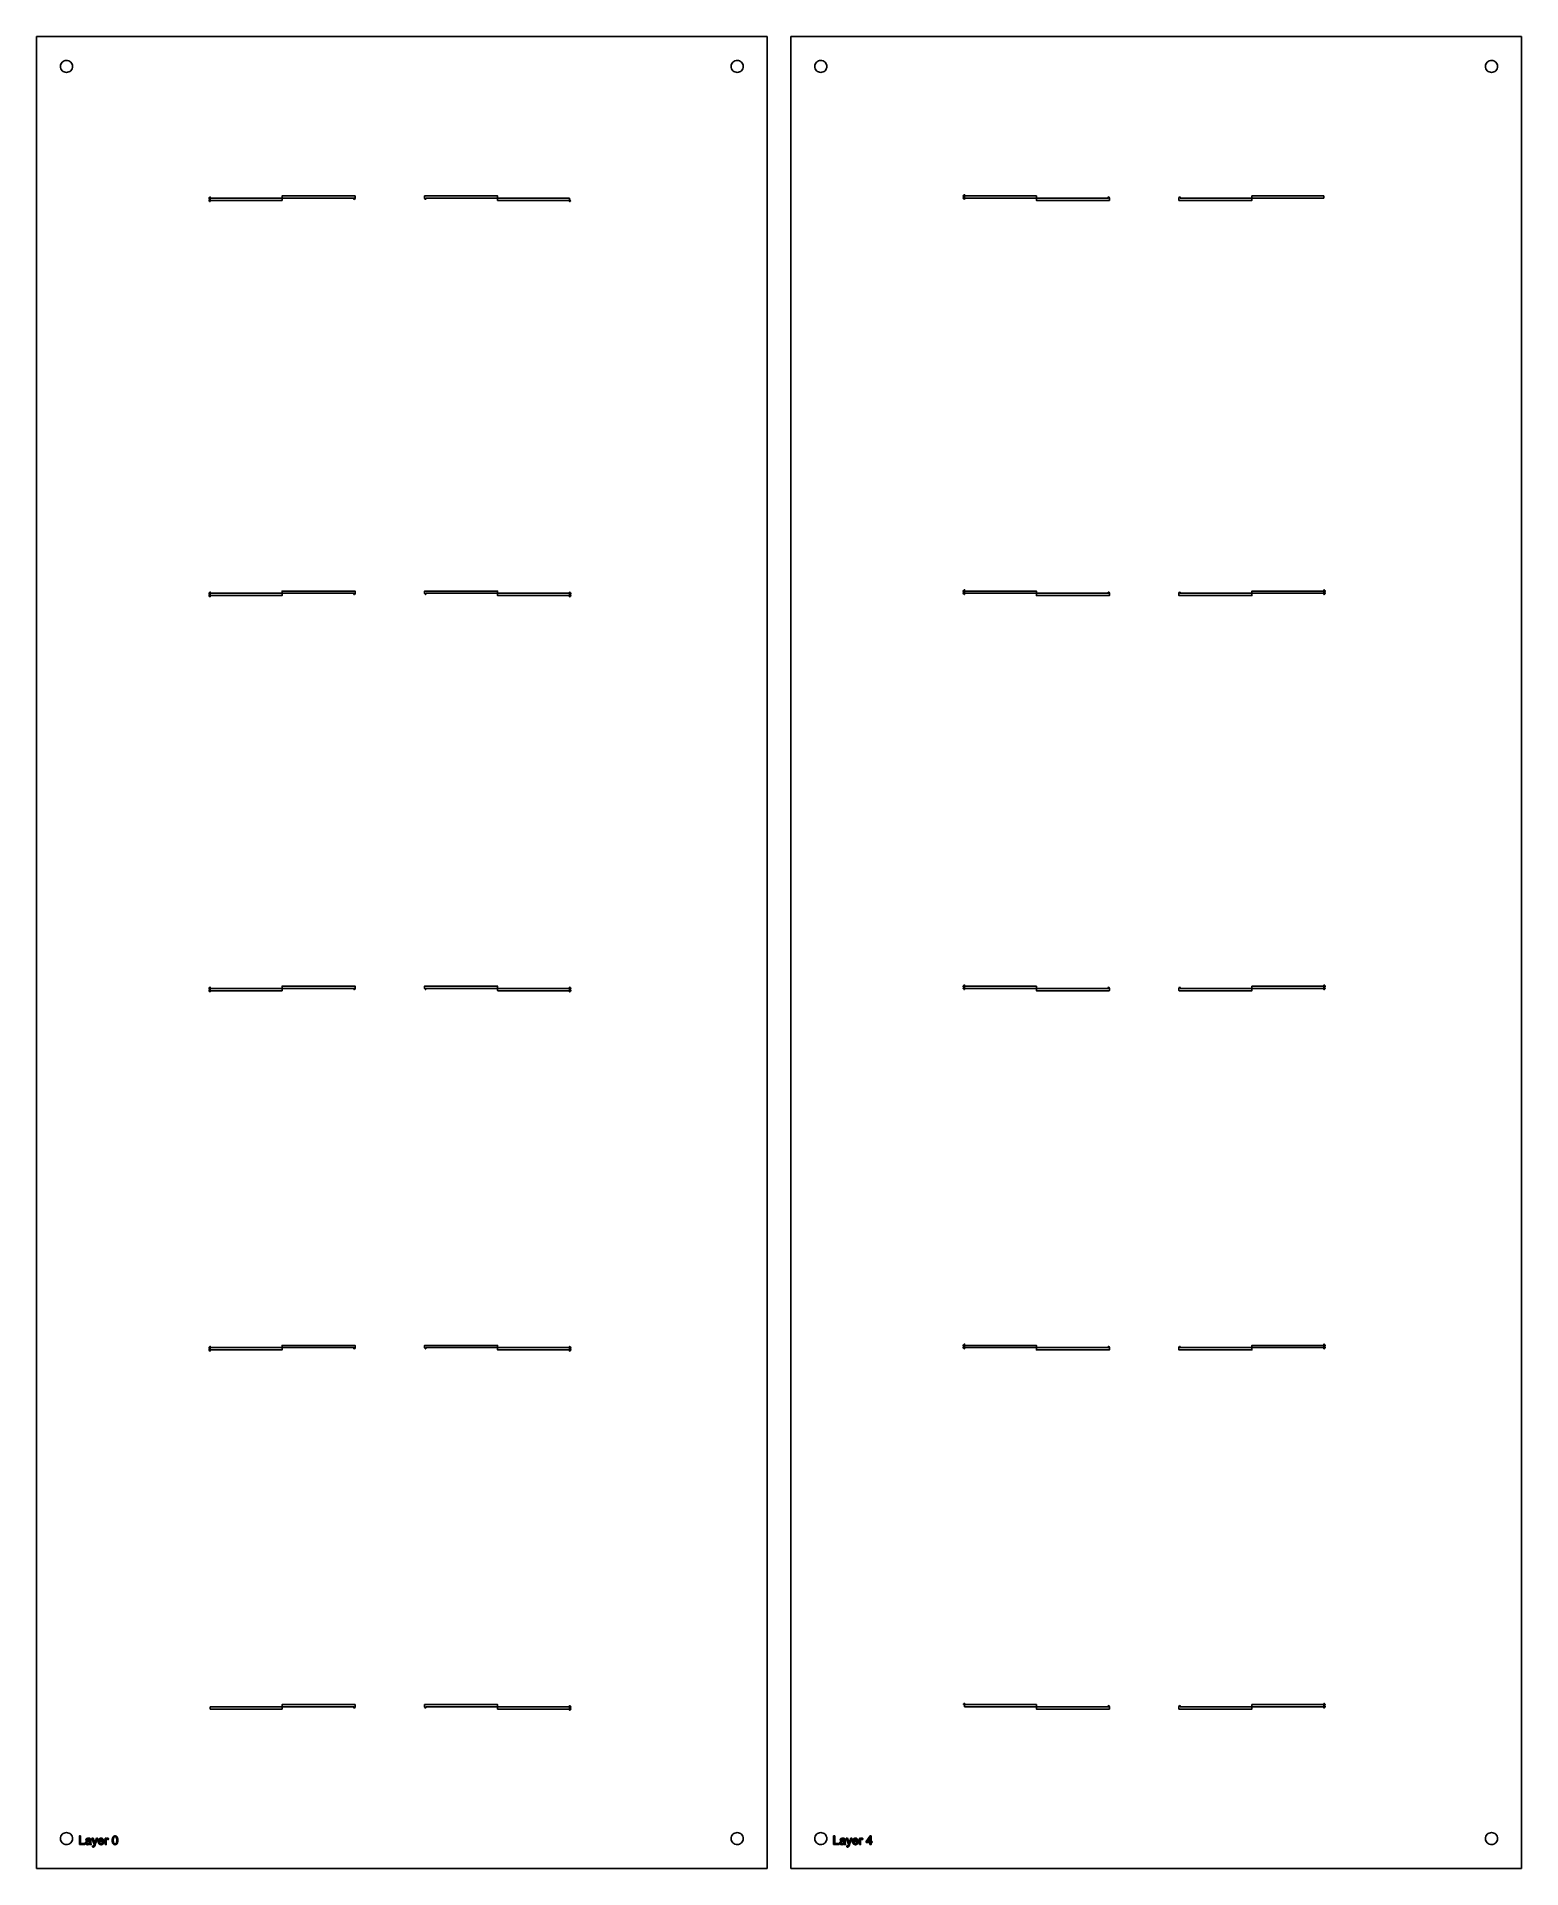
# Model space of a CAD drawing. Header units: metres. Extents: x -22 to 597, y -22 to 742.
import ezdxf

# ---------------------------------------------------------------- set-up
doc = ezdxf.new("R2010")
doc.units = ezdxf.units.M

msp = doc.modelspace()

# ---------------------------------------------------------------- linework, layer by layer
for points in [[(282.45, -22.45), (-22.45, -22.45), (-22.45, 742.45), (282.45, 742.45), (282.45, -22.45)], [(597.36, -22.45), (292.45, -22.45), (292.45, 742.45), (597.36, 742.45), (597.36, -22.45)], [(-7.5, 730), (-7.55, 730.49), (-7.69, 730.96), (-7.92, 731.39), (-8.23, 731.77), (-8.61, 732.08), (-9.04, 732.31), (-9.51, 732.45), (-10, 732.5), (-10.49, 732.45), (-10.96, 732.31), (-11.39, 732.08), (-11.77, 731.77), (-12.08, 731.39), (-12.31, 730.96), (-12.45, 730.49), (-12.5, 730), (-12.45, 729.51), (-12.31, 729.04), (-12.08, 728.61), (-11.77, 728.23), (-11.39, 727.92), (-10.96, 727.69), (-10.49, 727.55), (-10, 727.5), (-9.51, 727.55), (-9.04, 727.69), (-8.61, 727.92), (-8.23, 728.23), (-7.92, 728.61), (-7.69, 729.04), (-7.55, 729.51), (-7.5, 730)], [(272.5, 730), (272.45, 730.49), (272.31, 730.96), (272.08, 731.39), (271.77, 731.77), (271.39, 732.08), (270.96, 732.31), (270.49, 732.45), (270, 732.5), (269.51, 732.45), (269.04, 732.31), (268.61, 732.08), (268.23, 731.77), (267.92, 731.39), (267.69, 730.96), (267.55, 730.49), (267.5, 730), (267.55, 729.51), (267.69, 729.04), (267.92, 728.61), (268.23, 728.23), (268.61, 727.92), (269.04, 727.69), (269.51, 727.55), (270, 727.5), (270.49, 727.55), (270.96, 727.69), (271.39, 727.92), (271.77, 728.23), (272.08, 728.61), (272.31, 729.04), (272.45, 729.51), (272.5, 730)], [(307.4, 730), (307.36, 730.49), (307.21, 730.96), (306.98, 731.39), (306.67, 731.77), (306.29, 732.08), (305.86, 732.31), (305.39, 732.45), (304.9, 732.5), (304.42, 732.45), (303.95, 732.31), (303.51, 732.08), (303.14, 731.77), (302.83, 731.39), (302.59, 730.96), (302.45, 730.49), (302.4, 730), (302.45, 729.51), (302.59, 729.04), (302.83, 728.61), (303.14, 728.23), (303.51, 727.92), (303.95, 727.69), (304.42, 727.55), (304.9, 727.5), (305.39, 727.55), (305.86, 727.69), (306.29, 727.92), (306.67, 728.23), (306.98, 728.61), (307.21, 729.04), (307.36, 729.51), (307.4, 730)], [(587.4, 730), (587.36, 730.49), (587.21, 730.96), (586.98, 731.39), (586.67, 731.77), (586.29, 732.08), (585.86, 732.31), (585.39, 732.45), (584.9, 732.5), (584.42, 732.45), (583.95, 732.31), (583.51, 732.08), (583.14, 731.77), (582.83, 731.39), (582.59, 730.96), (582.45, 730.49), (582.4, 730), (582.45, 729.51), (582.59, 729.04), (582.83, 728.61), (583.14, 728.23), (583.51, 727.92), (583.95, 727.69), (584.42, 727.55), (584.9, 727.5), (585.39, 727.55), (585.86, 727.69), (586.29, 727.92), (586.67, 728.23), (586.98, 728.61), (587.21, 729.04), (587.36, 729.51), (587.4, 730)], [(50, 673.55), (50, 674.07), (50.02, 674.05), (79.98, 674.05), (80, 674.07), (80, 674.98), (79.98, 675), (50.02, 675), (50, 674.98), (50, 675.49), (49.83, 675.46), (49.83, 675.46), (49.67, 675.35), (49.65, 675.33), (49.54, 675.17), (49.54, 675.17), (49.5, 674.98), (49.5, 674.77), (50.02, 674.56), (50.02, 674.55), (50.08, 674.52), (50.02, 674.5), (50.02, 674.49), (49.5, 674.27), (49.5, 674.07), (49.54, 673.88), (49.54, 673.88), (49.65, 673.71), (49.67, 673.69), (49.83, 673.59), (49.83, 673.59), (50, 673.55)], [(80.02, 675), (109.97, 675), (110, 674.97), (110, 674.55), (110, 674.55), (110.19, 674.51), (110.19, 674.51), (110.5, 674.97), (110.5, 675.93), (110.44, 675.93), (110.44, 675.93), (110.44, 675.95), (80.02, 675.95), (80, 675.93), (80, 675.02), (80.02, 675)], [(140, 674.55), (140, 674.97), (140.03, 675), (169.97, 675), (170, 674.97), (170, 674.07), (170.02, 674.05), (199.98, 674.05), (200, 674.07), (200, 674.98), (199.98, 675), (170.03, 675), (170, 675.03), (170, 675.93), (169.98, 675.95), (139.56, 675.95), (139.56, 675.93), (139.56, 675.93), (139.5, 675.93), (139.5, 674.97), (139.81, 674.51), (139.81, 674.51), (140, 674.55), (140, 674.55)], [(200.49, 674), (200.01, 674), (200, 673.99), (200, 673.55), (200.17, 673.59), (200.17, 673.59), (200.33, 673.69), (200.35, 673.71), (200.46, 673.88), (200.46, 673.88), (200.49, 674)], [(364.9, 674.51), (364.9, 675.02), (364.92, 675), (394.88, 675), (394.9, 675.02), (394.9, 675.93), (394.88, 675.95), (364.92, 675.95), (364.9, 675.93), (364.9, 676.45), (364.73, 676.41), (364.73, 676.41), (364.57, 676.31), (364.55, 676.29), (364.44, 676.12), (364.44, 676.12), (364.4, 675.93), (364.4, 675.73), (364.92, 675.51), (364.92, 675.5), (364.98, 675.48), (364.92, 675.45), (364.92, 675.44), (364.4, 675.23), (364.4, 675.02), (364.44, 674.83), (364.44, 674.83), (364.55, 674.67), (364.57, 674.65), (364.73, 674.54), (364.73, 674.54), (364.9, 674.51)], [(394.9, 674.98), (394.9, 674.07), (394.92, 674.05), (425.35, 674.05), (425.34, 674.07), (425.34, 674.07), (425.4, 674.07), (425.4, 675.03), (425.09, 675.49), (425.09, 675.49), (424.9, 675.45), (424.9, 675.45), (424.9, 675.03), (424.88, 675), (394.92, 675), (394.9, 674.98)], [(454.46, 674.05), (484.88, 674.05), (484.9, 674.07), (484.9, 674.97), (484.93, 675), (514.88, 675), (514.9, 675.02), (514.9, 675.93), (514.88, 675.95), (484.92, 675.95), (484.9, 675.93), (484.9, 675.03), (484.88, 675), (454.93, 675), (454.9, 675.03), (454.9, 675.45), (454.9, 675.45), (454.71, 675.49), (454.71, 675.49), (454.4, 675.03), (454.4, 674.07), (454.47, 674.07), (454.47, 674.07), (454.46, 674.05)], [(50, 508.55), (50, 509.07), (50.02, 509.05), (79.98, 509.05), (80, 509.07), (80, 509.98), (79.98, 510), (50.02, 510), (50, 509.98), (50, 510), (50, 510.49), (49.83, 510.46), (49.83, 510.46), (49.67, 510.35), (49.65, 510.33), (49.54, 510.17), (49.54, 510.17), (49.5, 509.98), (49.5, 509.77), (50.02, 509.56), (50.02, 509.55), (50.08, 509.52), (50.02, 509.5), (50.02, 509.49), (49.5, 509.27), (49.5, 509.07), (49.54, 508.88), (49.54, 508.88), (49.65, 508.71), (49.67, 508.69), (49.83, 508.59), (49.83, 508.59), (50, 508.55)], [(80.02, 510), (109.97, 510), (110, 509.97), (110, 509.55), (110, 509.55), (110.19, 509.51), (110.19, 509.51), (110.5, 509.97), (110.5, 510.93), (110.44, 510.93), (110.44, 510.93), (110.44, 510.95), (80.02, 510.95), (80, 510.93), (80, 510.02), (80.02, 510)], [(140, 509.55), (140, 509.97), (140.03, 510), (169.98, 510), (170, 510.02), (170, 510.93), (169.98, 510.95), (139.56, 510.95), (139.56, 510.93), (139.56, 510.93), (139.5, 510.93), (139.5, 509.97), (139.81, 509.51), (139.81, 509.51), (140, 509.55), (140, 509.55)], [(200, 510.49), (200, 509.98), (199.98, 510), (170.02, 510), (170.02, 509.99), (170.03, 509.99), (170, 509.98), (170, 509.07), (170.02, 509.05), (199.98, 509.05), (200, 509.07), (200, 508.55), (200.17, 508.59), (200.17, 508.59), (200.33, 508.69), (200.35, 508.71), (200.46, 508.88), (200.46, 508.88), (200.5, 509.07), (200.5, 509.27), (199.98, 509.49), (199.98, 509.5), (199.92, 509.52), (199.98, 509.55), (199.98, 509.56), (200.5, 509.77), (200.5, 509.98), (200.46, 510.17), (200.46, 510.17), (200.35, 510.33), (200.33, 510.35), (200.17, 510.46), (200.17, 510.46), (200, 510.49)], [(364.9, 509.51), (364.9, 510), (364.9, 510.02), (364.92, 510), (394.88, 510), (394.9, 510.02), (394.9, 510.93), (394.88, 510.95), (364.92, 510.95), (364.9, 510.93), (364.9, 511.45), (364.73, 511.41), (364.73, 511.41), (364.57, 511.31), (364.55, 511.29), (364.44, 511.12), (364.44, 511.12), (364.4, 510.93), (364.4, 510.73), (364.92, 510.51), (364.92, 510.5), (364.98, 510.48), (364.92, 510.45), (364.92, 510.44), (364.4, 510.23), (364.4, 510.02), (364.44, 509.83), (364.44, 509.83), (364.55, 509.67), (364.57, 509.65), (364.73, 509.54), (364.73, 509.54), (364.9, 509.51)], [(394.9, 509.98), (394.9, 509.07), (394.92, 509.05), (425.35, 509.05), (425.34, 509.07), (425.34, 509.07), (425.4, 509.07), (425.4, 510.03), (425.09, 510.49), (425.09, 510.49), (424.9, 510.45), (424.9, 510.45), (424.9, 510.03), (424.88, 510), (394.92, 510), (394.9, 509.98)], [(454.46, 509.05), (484.88, 509.05), (484.9, 509.07), (484.9, 509.98), (484.88, 509.99), (484.88, 509.99), (484.88, 510), (454.93, 510), (454.9, 510.03), (454.9, 510.45), (454.9, 510.45), (454.71, 510.49), (454.71, 510.49), (454.4, 510.03), (454.4, 509.07), (454.47, 509.07), (454.47, 509.07), (454.46, 509.05)], [(514.9, 511.45), (514.9, 510.93), (514.88, 510.95), (484.92, 510.95), (484.9, 510.93), (484.9, 510.02), (484.93, 510.01), (484.92, 510.01), (484.92, 510), (514.88, 510), (514.9, 510.02), (514.9, 509.51), (515.07, 509.54), (515.07, 509.54), (515.24, 509.65), (515.26, 509.67), (515.36, 509.83), (515.36, 509.83), (515.4, 510.02), (515.4, 510.23), (514.88, 510.44), (514.88, 510.45), (514.83, 510.48), (514.88, 510.5), (514.88, 510.51), (515.4, 510.73), (515.4, 510.93), (515.36, 511.12), (515.36, 511.12), (515.26, 511.29), (515.24, 511.31), (515.07, 511.41), (515.07, 511.41), (514.9, 511.45)], [(50, 343.55), (50, 344.07), (50.02, 344.05), (79.98, 344.05), (80, 344.07), (80, 344.98), (79.98, 345), (50.02, 345), (50, 344.98), (50, 345), (50, 345.49), (49.83, 345.46), (49.83, 345.46), (49.67, 345.35), (49.65, 345.33), (49.54, 345.17), (49.54, 345.17), (49.5, 344.98), (49.5, 344.77), (50.02, 344.56), (50.02, 344.55), (50.08, 344.52), (50.02, 344.5), (50.02, 344.49), (49.5, 344.27), (49.5, 344.07), (49.54, 343.88), (49.54, 343.88), (49.65, 343.71), (49.67, 343.69), (49.83, 343.59), (49.83, 343.59), (50, 343.55)], [(80.02, 345), (109.97, 345), (110, 344.97), (110, 344.55), (110, 344.55), (110.19, 344.51), (110.19, 344.51), (110.5, 344.97), (110.5, 345.93), (110.44, 345.93), (110.44, 345.93), (110.44, 345.95), (80.02, 345.95), (80, 345.93), (80, 345.02), (80.02, 345)], [(140, 344.55), (140, 344.97), (140.03, 345), (169.98, 345), (170, 345.02), (170, 345.93), (169.98, 345.95), (139.56, 345.95), (139.56, 345.93), (139.56, 345.93), (139.5, 345.93), (139.5, 344.97), (139.81, 344.51), (139.81, 344.51), (140, 344.55), (140, 344.55)], [(200, 345.49), (200, 344.98), (199.98, 345), (170.02, 345), (170.02, 344.99), (170.03, 344.99), (170, 344.98), (170, 344.07), (170.02, 344.05), (199.98, 344.05), (200, 344.07), (200, 343.55), (200.17, 343.59), (200.17, 343.59), (200.33, 343.69), (200.35, 343.71), (200.46, 343.88), (200.46, 343.88), (200.5, 344.07), (200.5, 344.27), (199.98, 344.49), (199.98, 344.5), (199.92, 344.52), (199.98, 344.55), (199.98, 344.56), (200.5, 344.77), (200.5, 344.98), (200.46, 345.17), (200.46, 345.17), (200.35, 345.33), (200.33, 345.35), (200.17, 345.46), (200.17, 345.46), (200, 345.49)], [(364.9, 344.51), (364.9, 345), (364.9, 345.02), (364.92, 345), (394.88, 345), (394.9, 345.02), (394.9, 345.93), (394.88, 345.95), (364.92, 345.95), (364.9, 345.93), (364.9, 346.45), (364.73, 346.41), (364.73, 346.41), (364.57, 346.31), (364.55, 346.29), (364.44, 346.12), (364.44, 346.12), (364.4, 345.93), (364.4, 345.73), (364.92, 345.51), (364.92, 345.5), (364.98, 345.48), (364.92, 345.45), (364.92, 345.44), (364.4, 345.23), (364.4, 345.02), (364.44, 344.83), (364.44, 344.83), (364.55, 344.67), (364.57, 344.65), (364.73, 344.54), (364.73, 344.54), (364.9, 344.51)], [(394.9, 344.98), (394.9, 344.07), (394.92, 344.05), (425.35, 344.05), (425.34, 344.07), (425.34, 344.07), (425.4, 344.07), (425.4, 345.03), (425.09, 345.49), (425.09, 345.49), (424.9, 345.45), (424.9, 345.45), (424.9, 345.03), (424.88, 345), (394.92, 345), (394.9, 344.98)], [(454.46, 344.05), (484.88, 344.05), (484.9, 344.07), (484.9, 344.98), (484.88, 344.99), (484.88, 344.99), (484.88, 345), (454.93, 345), (454.9, 345.03), (454.9, 345.45), (454.9, 345.45), (454.71, 345.49), (454.71, 345.49), (454.4, 345.03), (454.4, 344.07), (454.47, 344.07), (454.47, 344.07), (454.46, 344.05)], [(514.9, 346.45), (514.9, 345.93), (514.88, 345.95), (484.92, 345.95), (484.9, 345.93), (484.9, 345.02), (484.93, 345.01), (484.92, 345.01), (484.92, 345), (514.88, 345), (514.9, 345.02), (514.9, 344.51), (515.07, 344.54), (515.07, 344.54), (515.24, 344.65), (515.26, 344.67), (515.36, 344.83), (515.36, 344.83), (515.4, 345.02), (515.4, 345.23), (514.88, 345.44), (514.88, 345.45), (514.83, 345.48), (514.88, 345.5), (514.88, 345.51), (515.4, 345.73), (515.4, 345.93), (515.36, 346.12), (515.36, 346.12), (515.26, 346.29), (515.24, 346.31), (515.07, 346.41), (515.07, 346.41), (514.9, 346.45)], [(50, 193.55), (50, 194.07), (50.02, 194.05), (79.98, 194.05), (80, 194.07), (80, 194.97), (80.03, 195), (109.97, 195), (110, 194.97), (110, 194.55), (110, 194.55), (110.19, 194.51), (110.19, 194.51), (110.5, 194.97), (110.5, 195.93), (110.44, 195.93), (110.44, 195.93), (110.44, 195.95), (80.02, 195.95), (80, 195.93), (80, 195.03), (79.97, 195), (50.02, 195), (50, 194.98), (50, 195), (50, 195.49), (49.83, 195.46), (49.83, 195.46), (49.67, 195.35), (49.65, 195.33), (49.54, 195.17), (49.54, 195.17), (49.5, 194.98), (49.5, 194.77), (50.02, 194.56), (50.02, 194.55), (50.08, 194.52), (50.02, 194.5), (50.02, 194.49), (49.5, 194.27), (49.5, 194.07), (49.54, 193.88), (49.54, 193.88), (49.65, 193.71), (49.67, 193.69), (49.83, 193.59), (49.83, 193.59), (50, 193.55)], [(140, 194.55), (140, 194.97), (140.03, 195), (169.97, 195), (170, 194.97), (170, 194.07), (170.02, 194.05), (199.98, 194.05), (200, 194.07), (200, 193.55), (200.17, 193.59), (200.17, 193.59), (200.33, 193.69), (200.35, 193.71), (200.46, 193.88), (200.46, 193.88), (200.5, 194.07), (200.5, 194.27), (199.98, 194.49), (199.98, 194.5), (199.92, 194.52), (199.98, 194.55), (199.98, 194.56), (200.5, 194.77), (200.5, 194.98), (200.46, 195.17), (200.46, 195.17), (200.35, 195.33), (200.33, 195.35), (200.17, 195.46), (200.17, 195.46), (200, 195.49), (200, 194.98), (199.98, 195), (170.03, 195), (170, 195.03), (170, 195.93), (169.98, 195.95), (139.56, 195.95), (139.56, 195.93), (139.56, 195.93), (139.5, 195.93), (139.5, 194.97), (139.81, 194.51), (139.81, 194.51), (140, 194.55), (140, 194.55)], [(364.9, 194.51), (364.9, 195), (364.9, 195.02), (364.92, 195), (394.88, 195), (394.9, 194.97), (394.9, 194.07), (394.92, 194.05), (425.35, 194.05), (425.34, 194.07), (425.34, 194.07), (425.4, 194.07), (425.4, 195.03), (425.09, 195.49), (425.09, 195.49), (424.9, 195.45), (424.9, 195.45), (424.9, 195.03), (424.88, 195), (394.93, 195), (394.9, 195.03), (394.9, 195.93), (394.88, 195.95), (364.92, 195.95), (364.9, 195.93), (364.9, 196.45), (364.73, 196.41), (364.73, 196.41), (364.57, 196.31), (364.55, 196.29), (364.44, 196.12), (364.44, 196.12), (364.4, 195.93), (364.4, 195.73), (364.92, 195.51), (364.92, 195.5), (364.98, 195.48), (364.92, 195.45), (364.92, 195.44), (364.4, 195.23), (364.4, 195.02), (364.44, 194.83), (364.44, 194.83), (364.55, 194.67), (364.57, 194.65), (364.73, 194.54), (364.73, 194.54), (364.9, 194.51)], [(454.46, 194.05), (484.88, 194.05), (484.9, 194.07), (484.9, 194.97), (484.93, 195), (514.88, 195), (514.9, 195.02), (514.9, 194.51), (515.07, 194.54), (515.07, 194.54), (515.24, 194.65), (515.26, 194.67), (515.36, 194.83), (515.36, 194.83), (515.4, 195.02), (515.4, 195.23), (514.88, 195.44), (514.88, 195.45), (514.83, 195.48), (514.88, 195.5), (514.88, 195.51), (515.4, 195.73), (515.4, 195.93), (515.36, 196.12), (515.36, 196.12), (515.26, 196.29), (515.24, 196.31), (515.07, 196.41), (515.07, 196.41), (514.9, 196.45), (514.9, 195.93), (514.88, 195.95), (484.92, 195.95), (484.9, 195.93), (484.9, 195.03), (484.88, 195), (454.93, 195), (454.9, 195.03), (454.9, 195.45), (454.9, 195.45), (454.71, 195.49), (454.71, 195.49), (454.4, 195.03), (454.4, 194.07), (454.47, 194.07), (454.47, 194.07), (454.46, 194.05)], [(80, 45.51), (80, 45.52), (80.02, 45.5), (80.02, 45.5), (80.02, 45.5), (80.05, 45.47), (80.02, 45.45), (80.02, 45.41), (80, 45.42), (80, 45.02), (80.01, 45.02), (80.01, 45.03), (80.02, 45), (109.97, 45), (110, 44.97), (110, 44.55), (110, 44.55), (110.19, 44.51), (110.19, 44.51), (110.5, 44.97), (110.5, 45.93), (110.44, 45.93), (110.44, 45.93), (110.44, 45.95), (110, 45.95), (80.02, 45.95), (80, 45.93), (80, 45.51)], [(140, 44.55), (140, 44.97), (140.03, 45), (169.97, 45), (170, 44.97), (170, 44.07), (170.02, 44.05), (199.98, 44.05), (200, 44.07), (200, 43.55), (200.17, 43.59), (200.17, 43.59), (200.33, 43.69), (200.35, 43.71), (200.46, 43.88), (200.46, 43.88), (200.5, 44.07), (200.5, 44.27), (199.98, 44.49), (199.98, 44.5), (199.92, 44.52), (199.98, 44.55), (199.98, 44.56), (200.5, 44.77), (200.5, 44.98), (200.46, 45.17), (200.46, 45.17), (200.35, 45.33), (200.33, 45.35), (200.17, 45.46), (200.17, 45.46), (200, 45.49), (200, 44.98), (199.98, 45), (170.03, 45), (170, 45.03), (170, 45.93), (169.98, 45.95), (140, 45.95), (139.56, 45.95), (139.56, 45.93), (139.56, 45.93), (139.5, 45.93), (139.5, 44.97), (139.81, 44.51), (139.81, 44.51), (140, 44.55), (140, 44.55)], [(364.42, 46), (364.89, 46), (364.9, 46.01), (364.9, 46.45), (364.73, 46.41), (364.73, 46.41), (364.57, 46.31), (364.55, 46.29), (364.44, 46.12), (364.44, 46.12), (364.42, 46)], [(364.92, 45), (394.88, 45), (394.89, 45.03), (394.89, 45.02), (394.9, 45.02), (394.9, 45.93), (394.88, 45.95), (364.92, 45.95), (364.9, 45.93), (364.9, 45.02), (364.92, 45)], [(514.9, 46.45), (514.9, 45.93), (514.88, 45.95), (484.92, 45.95), (484.9, 45.93), (484.9, 45.03), (484.88, 45), (454.93, 45), (454.9, 45.03), (454.9, 45.45), (454.9, 45.45), (454.71, 45.49), (454.71, 45.49), (454.4, 45.03), (454.4, 44.07), (454.47, 44.07), (454.47, 44.07), (454.46, 44.05), (454.9, 44.05), (484.88, 44.05), (484.9, 44.07), (484.9, 44.97), (484.93, 45), (514.88, 45), (514.9, 45.02), (514.9, 44.51), (515.07, 44.54), (515.07, 44.54), (515.24, 44.65), (515.26, 44.67), (515.36, 44.83), (515.36, 44.83), (515.4, 45.02), (515.4, 45.23), (514.88, 45.44), (514.88, 45.45), (514.83, 45.48), (514.88, 45.5), (514.88, 45.51), (515.4, 45.73), (515.4, 45.93), (515.36, 46.12), (515.36, 46.12), (515.26, 46.29), (515.24, 46.31), (515.07, 46.41), (515.07, 46.41), (514.9, 46.45)], [(50.02, 44.05), (79.98, 44.05), (80, 44.07), (80, 44.98), (79.98, 45), (50.02, 45), (50, 44.98), (50, 44.07), (50.02, 44.05)], [(424.9, 45.45), (424.9, 45.03), (424.88, 45), (394.92, 45), (394.92, 44.97), (394.91, 44.98), (394.9, 44.98), (394.9, 44.07), (394.92, 44.05), (424.9, 44.05), (425.35, 44.05), (425.34, 44.07), (425.34, 44.07), (425.4, 44.07), (425.4, 45.03), (425.09, 45.49), (425.09, 45.49), (424.9, 45.45), (424.9, 45.45)], [(-7.5, -10), (-7.55, -9.51), (-7.69, -9.04), (-7.92, -8.61), (-8.23, -8.23), (-8.61, -7.92), (-9.04, -7.69), (-9.51, -7.55), (-10, -7.5), (-10.49, -7.55), (-10.96, -7.69), (-11.39, -7.92), (-11.77, -8.23), (-12.08, -8.61), (-12.31, -9.04), (-12.45, -9.51), (-12.5, -10), (-12.45, -10.49), (-12.31, -10.96), (-12.08, -11.39), (-11.77, -11.77), (-11.39, -12.08), (-10.96, -12.31), (-10.49, -12.45), (-10, -12.5), (-9.51, -12.45), (-9.04, -12.31), (-8.61, -12.08), (-8.23, -11.77), (-7.92, -11.39), (-7.69, -10.96), (-7.55, -10.49), (-7.5, -10)], [(272.5, -10), (272.45, -9.51), (272.31, -9.04), (272.08, -8.61), (271.77, -8.23), (271.39, -7.92), (270.96, -7.69), (270.49, -7.55), (270, -7.5), (269.51, -7.55), (269.04, -7.69), (268.61, -7.92), (268.23, -8.23), (267.92, -8.61), (267.69, -9.04), (267.55, -9.51), (267.5, -10), (267.55, -10.49), (267.69, -10.96), (267.92, -11.39), (268.23, -11.77), (268.61, -12.08), (269.04, -12.31), (269.51, -12.45), (270, -12.5), (270.49, -12.45), (270.96, -12.31), (271.39, -12.08), (271.77, -11.77), (272.08, -11.39), (272.31, -10.96), (272.45, -10.49), (272.5, -10)], [(307.4, -10), (307.36, -9.51), (307.21, -9.04), (306.98, -8.61), (306.67, -8.23), (306.29, -7.92), (305.86, -7.69), (305.39, -7.55), (304.9, -7.5), (304.42, -7.55), (303.95, -7.69), (303.51, -7.92), (303.14, -8.23), (302.83, -8.61), (302.59, -9.04), (302.45, -9.51), (302.4, -10), (302.45, -10.49), (302.59, -10.96), (302.83, -11.39), (303.14, -11.77), (303.51, -12.08), (303.95, -12.31), (304.42, -12.45), (304.9, -12.5), (305.39, -12.45), (305.86, -12.31), (306.29, -12.08), (306.67, -11.77), (306.98, -11.39), (307.21, -10.96), (307.36, -10.49), (307.4, -10)], [(587.4, -10), (587.36, -9.51), (587.21, -9.04), (586.98, -8.61), (586.67, -8.23), (586.29, -7.92), (585.86, -7.69), (585.39, -7.55), (584.9, -7.5), (584.42, -7.55), (583.95, -7.69), (583.51, -7.92), (583.14, -8.23), (582.83, -8.61), (582.59, -9.04), (582.45, -9.51), (582.4, -10), (582.45, -10.49), (582.59, -10.96), (582.83, -11.39), (583.14, -11.77), (583.51, -12.08), (583.95, -12.31), (584.42, -12.45), (584.9, -12.5), (585.39, -12.45), (585.86, -12.31), (586.29, -12.08), (586.67, -11.77), (586.98, -11.39), (587.21, -10.96), (587.36, -10.49), (587.4, -10)], [(-4.63, -12.5), (-2.4, -12.5), (-2.4, -12.08), (-4.16, -12.08), (-4.16, -8.92), (-4.63, -8.92), (-4.63, -12.5)], [(-0.2, -12.18), (-0.19, -12.22), (-0.19, -12.25), (-0.18, -12.29), (-0.17, -12.32), (-0.17, -12.35), (-0.16, -12.38), (-0.15, -12.41), (-0.14, -12.44), (-0.12, -12.47), (-0.11, -12.5), (0.35, -12.5), (0.33, -12.47), (0.32, -12.44), (0.3, -12.41), (0.29, -12.38), (0.28, -12.35), (0.27, -12.32), (0.26, -12.28), (0.25, -12.25), (0.24, -12.22), (0.24, -12.19), (0.23, -12.15), (0.23, -12.11), (0.22, -12.05), (0.22, -11.99), (0.22, -11.91), (0.21, -11.83), (0.21, -11.74), (0.21, -11.64), (0.21, -11.53), (0.21, -11.41), (0.21, -10.83), (0.21, -10.77), (0.21, -10.72), (0.21, -10.67), (0.21, -10.62), (0.2, -10.58), (0.2, -10.54), (0.2, -10.51), (0.2, -10.47), (0.19, -10.45), (0.19, -10.42), (0.18, -10.39), (0.17, -10.35), (0.16, -10.32), (0.15, -10.29), (0.13, -10.26), (0.12, -10.23), (0.1, -10.2), (0.09, -10.17), (0.07, -10.15), (0.05, -10.12), (0.03, -10.1), (0.01, -10.08), (-0.02, -10.06), (-0.04, -10.03), (-0.07, -10.01), (-0.11, -10), (-0.14, -9.98), (-0.18, -9.96), (-0.21, -9.94), (-0.25, -9.93), (-0.3, -9.91), (-0.34, -9.9), (-0.39, -9.89), (-0.44, -9.88), (-0.49, -9.87), (-0.55, -9.86), (-0.61, -9.86), (-0.67, -9.85), (-0.73, -9.85), (-0.79, -9.85), (-0.86, -9.85), (-0.92, -9.85), (-0.99, -9.86), (-1.05, -9.86), (-1.11, -9.87), (-1.17, -9.88), (-1.22, -9.89), (-1.28, -9.91), (-1.33, -9.92), (-1.38, -9.94), (-1.43, -9.96), (-1.48, -9.98), (-1.52, -10), (-1.57, -10.03), (-1.61, -10.05), (-1.64, -10.08), (-1.68, -10.11), (-1.71, -10.14), (-1.74, -10.17), (-1.77, -10.2), (-1.8, -10.24), (-1.82, -10.27), (-1.84, -10.31), (-1.87, -10.35), (-1.89, -10.4), (-1.9, -10.44), (-1.92, -10.49), (-1.94, -10.54), (-1.95, -10.59), (-1.96, -10.65), (-1.53, -10.71), (-1.52, -10.65), (-1.5, -10.6), (-1.48, -10.56), (-1.46, -10.51), (-1.44, -10.47), (-1.42, -10.43), (-1.4, -10.4), (-1.37, -10.37), (-1.34, -10.34), (-1.31, -10.32), (-1.28, -10.3), (-1.25, -10.28), (-1.21, -10.27), (-1.17, -10.25), (-1.13, -10.24), (-1.08, -10.23), (-1.03, -10.22), (-0.97, -10.22), (-0.92, -10.21), (-0.86, -10.21), (-0.79, -10.21), (-0.73, -10.22), (-0.67, -10.23), (-0.62, -10.24), (-0.57, -10.25), (-0.52, -10.27), (-0.47, -10.29), (-0.43, -10.31), (-0.39, -10.33), (-0.36, -10.36), (-0.33, -10.38), (-0.31, -10.41), (-0.29, -10.44), (-0.28, -10.47), (-0.26, -10.51), (-0.25, -10.55), (-0.24, -10.59), (-0.24, -10.64), (-0.23, -10.69), (-0.23, -10.74), (-0.23, -10.75), (-0.23, -10.75), (-0.23, -10.76), (-0.23, -10.77), (-0.23, -10.78), (-0.23, -10.79), (-0.23, -10.81), (-0.23, -10.82), (-0.23, -10.84), (-0.23, -10.85), (-0.29, -10.87), (-0.35, -10.89), (-0.41, -10.91), (-0.48, -10.92), (-0.56, -10.94), (-0.64, -10.95), (-0.72, -10.97), (-0.82, -10.98), (-0.91, -10.99), (-1.02, -11.01), (-1.07, -11.01), (-1.12, -11.02), (-1.16, -11.02), (-1.21, -11.03), (-1.25, -11.04), (-1.28, -11.04), (-1.32, -11.05), (-1.35, -11.06), (-1.38, -11.07), (-1.41, -11.07), (-1.44, -11.08), (-1.48, -11.09), (-1.51, -11.11), (-1.54, -11.12), (-1.58, -11.13), (-1.61, -11.15), (-1.64, -11.16), (-1.67, -11.18), (-1.7, -11.2), (-1.72, -11.22), (-1.75, -11.24), (-1.78, -11.26), (-1.8, -11.28), (-1.83, -11.3), (-1.85, -11.33), (-1.87, -11.35), (-1.9, -11.38), (-1.92, -11.41), (-1.93, -11.44), (-1.95, -11.47), (-1.97, -11.5), (-1.98, -11.53), (-2, -11.57), (-2.01, -11.6), (-2.02, -11.63), (-2.02, -11.67), (-2.03, -11.71), (-2.04, -11.74), (-2.04, -11.78), (-2.04, -11.82), (-2.04, -11.88), (-2.03, -11.94), (-2.02, -12), (-2, -12.06), (-1.98, -12.11), (-1.96, -12.16), (-1.93, -12.21), (-1.89, -12.26), (-1.85, -12.31), (-1.81, -12.35), (-1.76, -12.39), (-1.71, -12.43), (-1.65, -12.46), (-1.59, -12.48), (-1.53, -12.51), (-1.46, -12.53), (-1.39, -12.54), (-1.32, -12.55), (-1.24, -12.56), (-1.15, -12.56), (-1.1, -12.56), (-1.05, -12.56), (-1, -12.55), (-0.95, -12.54), (-0.9, -12.54), (-0.85, -12.53), (-0.81, -12.52), (-0.76, -12.5), (-0.71, -12.49), (-0.67, -12.47), (-0.62, -12.46), (-0.58, -12.43), (-0.53, -12.41), (-0.48, -12.39), (-0.44, -12.36), (-0.39, -12.33), (-0.34, -12.29), (-0.29, -12.26), (-0.25, -12.22), (-0.2, -12.18)], [(-0.23, -11.2), (-0.23, -11.36), (-0.23, -11.42), (-0.24, -11.47), (-0.24, -11.52), (-0.25, -11.57), (-0.25, -11.61), (-0.26, -11.66), (-0.27, -11.7), (-0.28, -11.73), (-0.29, -11.77), (-0.31, -11.8), (-0.32, -11.84), (-0.35, -11.87), (-0.37, -11.91), (-0.4, -11.94), (-0.42, -11.97), (-0.45, -12), (-0.49, -12.03), (-0.52, -12.06), (-0.56, -12.08), (-0.6, -12.1), (-0.64, -12.12), (-0.68, -12.14), (-0.72, -12.16), (-0.76, -12.17), (-0.81, -12.19), (-0.85, -12.2), (-0.9, -12.2), (-0.95, -12.21), (-1, -12.21), (-1.05, -12.21), (-1.1, -12.21), (-1.14, -12.21), (-1.19, -12.2), (-1.23, -12.2), (-1.27, -12.18), (-1.31, -12.17), (-1.35, -12.16), (-1.38, -12.14), (-1.41, -12.12), (-1.44, -12.1), (-1.46, -12.07), (-1.49, -12.05), (-1.5, -12.02), (-1.52, -11.99), (-1.54, -11.97), (-1.55, -11.94), (-1.56, -11.9), (-1.56, -11.87), (-1.57, -11.84), (-1.57, -11.8), (-1.57, -11.78), (-1.57, -11.76), (-1.56, -11.74), (-1.56, -11.72), (-1.55, -11.69), (-1.55, -11.67), (-1.54, -11.65), (-1.53, -11.63), (-1.52, -11.61), (-1.51, -11.6), (-1.5, -11.58), (-1.48, -11.56), (-1.47, -11.54), (-1.45, -11.53), (-1.43, -11.51), (-1.42, -11.5), (-1.4, -11.49), (-1.38, -11.47), (-1.36, -11.46), (-1.34, -11.45), (-1.31, -11.44), (-1.28, -11.43), (-1.25, -11.42), (-1.22, -11.42), (-1.18, -11.41), (-1.14, -11.4), (-1.1, -11.39), (-1.05, -11.38), (-1, -11.37), (-0.95, -11.36), (-0.86, -11.35), (-0.77, -11.34), (-0.69, -11.32), (-0.61, -11.31), (-0.53, -11.29), (-0.46, -11.27), (-0.4, -11.25), (-0.34, -11.24), (-0.28, -11.22), (-0.23, -11.2)], [(0.87, -13.5), (0.9, -13.51), (0.93, -13.52), (0.96, -13.53), (0.99, -13.53), (1.02, -13.54), (1.05, -13.54), (1.08, -13.55), (1.1, -13.55), (1.13, -13.55), (1.15, -13.55), (1.2, -13.55), (1.24, -13.55), (1.28, -13.54), (1.31, -13.54), (1.35, -13.53), (1.39, -13.52), (1.42, -13.5), (1.45, -13.49), (1.49, -13.47), (1.52, -13.45), (1.55, -13.43), (1.58, -13.41), (1.6, -13.38), (1.63, -13.35), (1.66, -13.32), (1.69, -13.29), (1.71, -13.25), (1.74, -13.21), (1.76, -13.17), (1.78, -13.13), (1.8, -13.1), (1.82, -13.06), (1.84, -13.01), (1.87, -12.96), (1.89, -12.9), (1.92, -12.84), (1.94, -12.78), (1.97, -12.7), (2, -12.63), (2.03, -12.54), (3.02, -9.91), (2.58, -9.91), (2.02, -11.42), (2, -11.48), (1.98, -11.53), (1.96, -11.59), (1.94, -11.65), (1.93, -11.71), (1.91, -11.77), (1.89, -11.83), (1.88, -11.89), (1.86, -11.95), (1.84, -12.01), (1.83, -11.95), (1.81, -11.88), (1.79, -11.82), (1.77, -11.76), (1.75, -11.7), (1.74, -11.64), (1.72, -11.58), (1.7, -11.52), (1.68, -11.47), (1.66, -11.41), (1.12, -9.91), (0.64, -9.91), (1.63, -12.5), (1.62, -12.52), (1.62, -12.53), (1.61, -12.54), (1.61, -12.56), (1.6, -12.57), (1.6, -12.58), (1.6, -12.59), (1.59, -12.6), (1.59, -12.6), (1.59, -12.61), (1.57, -12.66), (1.55, -12.71), (1.54, -12.75), (1.52, -12.79), (1.51, -12.82), (1.49, -12.86), (1.48, -12.88), (1.47, -12.91), (1.46, -12.92), (1.45, -12.94), (1.44, -12.96), (1.43, -12.97), (1.42, -12.99), (1.4, -13), (1.39, -13.02), (1.37, -13.03), (1.36, -13.04), (1.34, -13.05), (1.33, -13.07), (1.31, -13.08), (1.29, -13.09), (1.27, -13.09), (1.25, -13.1), (1.23, -13.11), (1.21, -13.11), (1.18, -13.12), (1.16, -13.12), (1.13, -13.12), (1.1, -13.12), (1.07, -13.13), (1.05, -13.12), (1.03, -13.12), (1.01, -13.12), (0.98, -13.12), (0.96, -13.12), (0.93, -13.11), (0.91, -13.11), (0.88, -13.1), (0.85, -13.09), (0.82, -13.09), (0.87, -13.5)], [(5.17, -11.66), (5.15, -11.72), (5.12, -11.77), (5.1, -11.82), (5.07, -11.86), (5.05, -11.91), (5.02, -11.94), (4.99, -11.98), (4.96, -12.01), (4.93, -12.04), (4.9, -12.07), (4.86, -12.09), (4.82, -12.12), (4.79, -12.13), (4.75, -12.15), (4.71, -12.17), (4.66, -12.18), (4.62, -12.19), (4.58, -12.19), (4.53, -12.2), (4.48, -12.2), (4.42, -12.19), (4.36, -12.19), (4.3, -12.18), (4.24, -12.16), (4.18, -12.14), (4.13, -12.12), (4.08, -12.09), (4.03, -12.05), (3.98, -12.01), (3.94, -11.97), (3.9, -11.92), (3.86, -11.87), (3.83, -11.82), (3.8, -11.76), (3.77, -11.69), (3.75, -11.63), (3.73, -11.55), (3.72, -11.48), (3.71, -11.4), (3.7, -11.32), (5.63, -11.32), (5.63, -11.3), (5.63, -11.29), (5.63, -11.27), (5.63, -11.26), (5.63, -11.25), (5.63, -11.24), (5.63, -11.23), (5.63, -11.22), (5.63, -11.21), (5.63, -11.2), (5.63, -11.07), (5.62, -10.95), (5.61, -10.84), (5.58, -10.73), (5.55, -10.63), (5.52, -10.53), (5.47, -10.44), (5.42, -10.36), (5.37, -10.28), (5.31, -10.2), (5.24, -10.14), (5.17, -10.07), (5.09, -10.02), (5.01, -9.98), (4.93, -9.94), (4.84, -9.91), (4.75, -9.88), (4.66, -9.86), (4.56, -9.85), (4.46, -9.85), (4.35, -9.85), (4.25, -9.86), (4.15, -9.88), (4.06, -9.91), (3.97, -9.94), (3.88, -9.98), (3.8, -10.03), (3.72, -10.08), (3.65, -10.14), (3.58, -10.21), (3.52, -10.29), (3.46, -10.37), (3.41, -10.45), (3.37, -10.55), (3.33, -10.64), (3.3, -10.75), (3.27, -10.86), (3.26, -10.98), (3.25, -11.1), (3.24, -11.23), (3.25, -11.35), (3.26, -11.47), (3.27, -11.58), (3.3, -11.69), (3.33, -11.79), (3.36, -11.88), (3.41, -11.97), (3.46, -12.06), (3.51, -12.14), (3.58, -12.21), (3.65, -12.28), (3.72, -12.33), (3.8, -12.39), (3.88, -12.43), (3.97, -12.47), (4.06, -12.5), (4.16, -12.53), (4.26, -12.54), (4.37, -12.56), (4.48, -12.56), (4.57, -12.56), (4.65, -12.55), (4.74, -12.54), (4.82, -12.52), (4.89, -12.5), (4.96, -12.48), (5.03, -12.45), (5.1, -12.42), (5.16, -12.38), (5.22, -12.34), (5.28, -12.29), (5.33, -12.24), (5.38, -12.19), (5.43, -12.13), (5.47, -12.07), (5.51, -12.01), (5.54, -11.94), (5.57, -11.87), (5.6, -11.8), (5.62, -11.72), (5.17, -11.66)], [(3.72, -10.95), (3.73, -10.89), (3.74, -10.82), (3.75, -10.76), (3.77, -10.7), (3.79, -10.65), (3.82, -10.6), (3.84, -10.55), (3.88, -10.5), (3.91, -10.45), (3.95, -10.41), (3.99, -10.37), (4.04, -10.34), (4.08, -10.31), (4.13, -10.28), (4.18, -10.26), (4.23, -10.24), (4.29, -10.23), (4.34, -10.22), (4.4, -10.21), (4.46, -10.21), (4.53, -10.21), (4.59, -10.22), (4.65, -10.23), (4.71, -10.25), (4.76, -10.27), (4.82, -10.3), (4.87, -10.33), (4.92, -10.37), (4.96, -10.42), (5.01, -10.46), (5.03, -10.5), (5.06, -10.54), (5.08, -10.58), (5.1, -10.62), (5.12, -10.67), (5.13, -10.72), (5.14, -10.77), (5.16, -10.83), (5.16, -10.89), (5.17, -10.95), (3.72, -10.95)], [(6.17, -12.5), (6.61, -12.5), (6.61, -11.14), (6.61, -11.09), (6.61, -11.03), (6.61, -10.98), (6.62, -10.93), (6.62, -10.88), (6.63, -10.82), (6.64, -10.77), (6.65, -10.73), (6.67, -10.68), (6.68, -10.63), (6.69, -10.6), (6.7, -10.57), (6.71, -10.54), (6.73, -10.52), (6.74, -10.49), (6.76, -10.47), (6.78, -10.45), (6.8, -10.43), (6.82, -10.41), (6.84, -10.39), (6.87, -10.37), (6.89, -10.36), (6.91, -10.34), (6.94, -10.33), (6.97, -10.32), (6.99, -10.32), (7.02, -10.31), (7.05, -10.31), (7.07, -10.3), (7.1, -10.3), (7.13, -10.3), (7.17, -10.31), (7.2, -10.31), (7.23, -10.32), (7.26, -10.33), (7.3, -10.34), (7.33, -10.35), (7.36, -10.36), (7.39, -10.38), (7.42, -10.4), (7.58, -9.99), (7.53, -9.96), (7.48, -9.94), (7.44, -9.92), (7.39, -9.9), (7.35, -9.88), (7.3, -9.87), (7.26, -9.86), (7.21, -9.85), (7.17, -9.85), (7.12, -9.85), (7.09, -9.85), (7.06, -9.85), (7.03, -9.86), (7.01, -9.86), (6.98, -9.87), (6.95, -9.88), (6.92, -9.89), (6.89, -9.9), (6.87, -9.92), (6.84, -9.94), (6.82, -9.96), (6.79, -9.98), (6.76, -10.01), (6.74, -10.04), (6.71, -10.07), (6.68, -10.11), (6.65, -10.15), (6.62, -10.2), (6.59, -10.25), (6.56, -10.3), (6.56, -9.91), (6.17, -9.91), (6.17, -12.5)], [(9.1, -10.74), (9.11, -10.93), (9.12, -11.12), (9.14, -11.29), (9.16, -11.45), (9.19, -11.6), (9.23, -11.74), (9.28, -11.87), (9.33, -11.99), (9.39, -12.09), (9.46, -12.19), (9.52, -12.26), (9.59, -12.32), (9.66, -12.38), (9.73, -12.43), (9.81, -12.47), (9.89, -12.5), (9.98, -12.53), (10.07, -12.55), (10.17, -12.56), (10.27, -12.56), (10.35, -12.56), (10.42, -12.55), (10.49, -12.54), (10.56, -12.53), (10.63, -12.51), (10.69, -12.49), (10.75, -12.46), (10.81, -12.43), (10.87, -12.39), (10.92, -12.35), (10.97, -12.31), (11.02, -12.26), (11.06, -12.21), (11.11, -12.15), (11.15, -12.09), (11.18, -12.03), (11.22, -11.97), (11.25, -11.9), (11.28, -11.83), (11.31, -11.75), (11.33, -11.67), (11.35, -11.59), (11.37, -11.5), (11.39, -11.4), (11.41, -11.3), (11.42, -11.2), (11.43, -11.09), (11.43, -10.98), (11.44, -10.86), (11.44, -10.74), (11.44, -10.63), (11.43, -10.53), (11.43, -10.44), (11.43, -10.34), (11.42, -10.26), (11.41, -10.17), (11.4, -10.1), (11.39, -10.02), (11.37, -9.95), (11.36, -9.89), (11.34, -9.83), (11.32, -9.77), (11.3, -9.71), (11.28, -9.65), (11.26, -9.6), (11.24, -9.55), (11.21, -9.5), (11.19, -9.45), (11.16, -9.4), (11.13, -9.36), (11.11, -9.31), (11.08, -9.27), (11.04, -9.24), (11.01, -9.2), (10.97, -9.16), (10.94, -9.13), (10.9, -9.1), (10.86, -9.07), (10.82, -9.05), (10.78, -9.02), (10.73, -9), (10.69, -8.98), (10.64, -8.96), (10.59, -8.95), (10.54, -8.94), (10.49, -8.92), (10.44, -8.92), (10.38, -8.91), (10.33, -8.91), (10.27, -8.91), (10.19, -8.91), (10.12, -8.91), (10.05, -8.93), (9.98, -8.94), (9.91, -8.96), (9.85, -8.98), (9.79, -9.01), (9.73, -9.04), (9.68, -9.08), (9.62, -9.12), (9.57, -9.16), (9.52, -9.21), (9.48, -9.26), (9.44, -9.31), (9.4, -9.37), (9.36, -9.43), (9.32, -9.5), (9.29, -9.57), (9.26, -9.64), (9.23, -9.71), (9.21, -9.79), (9.19, -9.88), (9.17, -9.97), (9.15, -10.06), (9.14, -10.16), (9.13, -10.27), (9.12, -10.38), (9.11, -10.49), (9.11, -10.61), (9.1, -10.74)], [(9.56, -10.74), (9.56, -10.56), (9.56, -10.4), (9.58, -10.26), (9.59, -10.12), (9.61, -9.99), (9.64, -9.88), (9.67, -9.77), (9.7, -9.68), (9.74, -9.6), (9.78, -9.53), (9.82, -9.48), (9.86, -9.43), (9.9, -9.4), (9.95, -9.36), (9.99, -9.33), (10.04, -9.31), (10.1, -9.29), (10.15, -9.28), (10.21, -9.27), (10.27, -9.27), (10.33, -9.27), (10.39, -9.28), (10.44, -9.3), (10.5, -9.32), (10.55, -9.34), (10.6, -9.37), (10.65, -9.41), (10.69, -9.46), (10.74, -9.51), (10.78, -9.56), (10.82, -9.62), (10.85, -9.7), (10.89, -9.79), (10.91, -9.89), (10.93, -10), (10.95, -10.12), (10.97, -10.26), (10.98, -10.41), (10.98, -10.56), (10.99, -10.74), (10.98, -10.91), (10.98, -11.06), (10.97, -11.21), (10.95, -11.34), (10.93, -11.47), (10.91, -11.58), (10.89, -11.68), (10.85, -11.77), (10.82, -11.84), (10.78, -11.91), (10.74, -11.96), (10.69, -12.01), (10.65, -12.06), (10.6, -12.09), (10.55, -12.13), (10.5, -12.15), (10.44, -12.17), (10.39, -12.19), (10.33, -12.2), (10.27, -12.2), (10.21, -12.2), (10.15, -12.19), (10.1, -12.17), (10.04, -12.15), (9.99, -12.13), (9.94, -12.1), (9.89, -12.06), (9.85, -12.01), (9.8, -11.96), (9.76, -11.91), (9.72, -11.84), (9.69, -11.77), (9.66, -11.68), (9.63, -11.58), (9.61, -11.47), (9.59, -11.35), (9.57, -11.21), (9.56, -11.06), (9.56, -10.91), (9.56, -10.74)], [(310.27, -12.5), (312.51, -12.5), (312.51, -12.08), (310.74, -12.08), (310.74, -8.92), (310.27, -8.92), (310.27, -12.5)], [(314.71, -12.18), (314.71, -12.22), (314.72, -12.25), (314.72, -12.29), (314.73, -12.32), (314.74, -12.35), (314.75, -12.38), (314.76, -12.41), (314.77, -12.44), (314.78, -12.47), (314.79, -12.5), (315.25, -12.5), (315.24, -12.47), (315.22, -12.44), (315.21, -12.41), (315.2, -12.38), (315.18, -12.35), (315.17, -12.32), (315.16, -12.28), (315.15, -12.25), (315.15, -12.22), (315.14, -12.19), (315.14, -12.15), (315.13, -12.11), (315.13, -12.05), (315.12, -11.99), (315.12, -11.91), (315.12, -11.83), (315.12, -11.74), (315.11, -11.64), (315.11, -11.53), (315.11, -11.41), (315.11, -10.83), (315.11, -10.77), (315.11, -10.72), (315.11, -10.67), (315.11, -10.62), (315.11, -10.58), (315.11, -10.54), (315.1, -10.51), (315.1, -10.47), (315.1, -10.45), (315.09, -10.42), (315.08, -10.39), (315.07, -10.35), (315.06, -10.32), (315.05, -10.29), (315.04, -10.26), (315.02, -10.23), (315.01, -10.2), (314.99, -10.17), (314.97, -10.15), (314.95, -10.12), (314.93, -10.1), (314.91, -10.08), (314.89, -10.06), (314.86, -10.03), (314.83, -10.01), (314.8, -10), (314.76, -9.98), (314.73, -9.96), (314.69, -9.94), (314.65, -9.93), (314.61, -9.91), (314.56, -9.9), (314.51, -9.89), (314.46, -9.88), (314.41, -9.87), (314.36, -9.86), (314.3, -9.86), (314.24, -9.85), (314.18, -9.85), (314.11, -9.85), (314.04, -9.85), (313.98, -9.85), (313.92, -9.86), (313.86, -9.86), (313.8, -9.87), (313.74, -9.88), (313.68, -9.89), (313.63, -9.91), (313.57, -9.92), (313.52, -9.94), (313.47, -9.96), (313.43, -9.98), (313.38, -10), (313.34, -10.03), (313.3, -10.05), (313.26, -10.08), (313.23, -10.11), (313.19, -10.14), (313.16, -10.17), (313.13, -10.2), (313.11, -10.24), (313.08, -10.27), (313.06, -10.31), (313.04, -10.35), (313.02, -10.4), (313, -10.44), (312.98, -10.49), (312.97, -10.54), (312.95, -10.59), (312.94, -10.65), (313.37, -10.71), (313.39, -10.65), (313.4, -10.6), (313.42, -10.56), (313.44, -10.51), (313.46, -10.47), (313.48, -10.43), (313.51, -10.4), (313.53, -10.37), (313.56, -10.34), (313.59, -10.32), (313.62, -10.3), (313.65, -10.28), (313.69, -10.27), (313.73, -10.25), (313.78, -10.24), (313.82, -10.23), (313.88, -10.22), (313.93, -10.22), (313.99, -10.21), (314.05, -10.21), (314.11, -10.21), (314.17, -10.22), (314.23, -10.23), (314.29, -10.24), (314.34, -10.25), (314.39, -10.27), (314.43, -10.29), (314.47, -10.31), (314.51, -10.33), (314.55, -10.36), (314.57, -10.38), (314.59, -10.41), (314.61, -10.44), (314.63, -10.47), (314.64, -10.51), (314.65, -10.55), (314.66, -10.59), (314.67, -10.64), (314.67, -10.69), (314.67, -10.74), (314.67, -10.75), (314.67, -10.75), (314.67, -10.76), (314.67, -10.77), (314.67, -10.78), (314.67, -10.79), (314.67, -10.81), (314.67, -10.82), (314.67, -10.84), (314.67, -10.85), (314.62, -10.87), (314.56, -10.89), (314.49, -10.91), (314.42, -10.92), (314.35, -10.94), (314.27, -10.95), (314.18, -10.97), (314.09, -10.98), (313.99, -10.99), (313.89, -11.01), (313.84, -11.01), (313.79, -11.02), (313.74, -11.02), (313.7, -11.03), (313.66, -11.04), (313.62, -11.04), (313.58, -11.05), (313.55, -11.06), (313.52, -11.07), (313.5, -11.07), (313.46, -11.08), (313.43, -11.09), (313.39, -11.11), (313.36, -11.12), (313.33, -11.13), (313.3, -11.15), (313.27, -11.16), (313.24, -11.18), (313.21, -11.2), (313.18, -11.22), (313.15, -11.24), (313.12, -11.26), (313.1, -11.28), (313.08, -11.3), (313.05, -11.33), (313.03, -11.35), (313.01, -11.38), (312.99, -11.41), (312.97, -11.44), (312.95, -11.47), (312.94, -11.5), (312.92, -11.53), (312.91, -11.57), (312.9, -11.6), (312.89, -11.63), (312.88, -11.67), (312.87, -11.71), (312.87, -11.74), (312.87, -11.78), (312.86, -11.82), (312.87, -11.88), (312.87, -11.94), (312.89, -12), (312.9, -12.06), (312.92, -12.11), (312.95, -12.16), (312.98, -12.21), (313.01, -12.26), (313.05, -12.31), (313.09, -12.35), (313.14, -12.39), (313.19, -12.43), (313.25, -12.46), (313.31, -12.48), (313.37, -12.51), (313.44, -12.53), (313.51, -12.54), (313.59, -12.55), (313.67, -12.56), (313.75, -12.56), (313.8, -12.56), (313.85, -12.56), (313.9, -12.55), (313.95, -12.54), (314, -12.54), (314.05, -12.53), (314.1, -12.52), (314.14, -12.5), (314.19, -12.49), (314.24, -12.47), (314.28, -12.46), (314.33, -12.43), (314.37, -12.41), (314.42, -12.39), (314.47, -12.36), (314.51, -12.33), (314.56, -12.29), (314.61, -12.26), (314.66, -12.22), (314.71, -12.18)], [(314.67, -11.2), (314.67, -11.36), (314.67, -11.42), (314.67, -11.47), (314.66, -11.52), (314.66, -11.57), (314.65, -11.61), (314.64, -11.66), (314.63, -11.7), (314.62, -11.73), (314.61, -11.77), (314.6, -11.8), (314.58, -11.84), (314.56, -11.87), (314.53, -11.91), (314.51, -11.94), (314.48, -11.97), (314.45, -12), (314.42, -12.03), (314.38, -12.06), (314.35, -12.08), (314.31, -12.1), (314.27, -12.12), (314.23, -12.14), (314.18, -12.16), (314.14, -12.17), (314.1, -12.19), (314.05, -12.2), (314, -12.2), (313.96, -12.21), (313.91, -12.21), (313.86, -12.21), (313.81, -12.21), (313.76, -12.21), (313.71, -12.2), (313.67, -12.2), (313.63, -12.18), (313.59, -12.17), (313.56, -12.16), (313.52, -12.14), (313.49, -12.12), (313.47, -12.1), (313.44, -12.07), (313.42, -12.05), (313.4, -12.02), (313.38, -11.99), (313.37, -11.97), (313.35, -11.94), (313.35, -11.9), (313.34, -11.87), (313.34, -11.84), (313.33, -11.8), (313.33, -11.78), (313.34, -11.76), (313.34, -11.74), (313.34, -11.72), (313.35, -11.69), (313.36, -11.67), (313.36, -11.65), (313.37, -11.63), (313.38, -11.61), (313.39, -11.6), (313.41, -11.58), (313.42, -11.56), (313.44, -11.54), (313.45, -11.53), (313.47, -11.51), (313.49, -11.5), (313.51, -11.49), (313.53, -11.47), (313.55, -11.46), (313.57, -11.45), (313.59, -11.44), (313.62, -11.43), (313.65, -11.42), (313.68, -11.42), (313.72, -11.41), (313.76, -11.4), (313.8, -11.39), (313.85, -11.38), (313.9, -11.37), (313.95, -11.36), (314.04, -11.35), (314.13, -11.34), (314.22, -11.32), (314.3, -11.31), (314.37, -11.29), (314.44, -11.27), (314.5, -11.25), (314.56, -11.24), (314.62, -11.22), (314.67, -11.2)], [(315.78, -13.5), (315.81, -13.51), (315.84, -13.52), (315.87, -13.53), (315.9, -13.53), (315.92, -13.54), (315.95, -13.54), (315.98, -13.55), (316.01, -13.55), (316.03, -13.55), (316.06, -13.55), (316.1, -13.55), (316.14, -13.55), (316.18, -13.54), (316.22, -13.54), (316.25, -13.53), (316.29, -13.52), (316.32, -13.5), (316.36, -13.49), (316.39, -13.47), (316.42, -13.45), (316.45, -13.43), (316.48, -13.41), (316.51, -13.38), (316.54, -13.35), (316.56, -13.32), (316.59, -13.29), (316.62, -13.25), (316.64, -13.21), (316.66, -13.17), (316.69, -13.13), (316.71, -13.1), (316.73, -13.06), (316.75, -13.01), (316.77, -12.96), (316.79, -12.9), (316.82, -12.84), (316.85, -12.78), (316.87, -12.7), (316.9, -12.63), (316.93, -12.54), (317.92, -9.91), (317.48, -9.91), (316.93, -11.42), (316.91, -11.48), (316.89, -11.53), (316.87, -11.59), (316.85, -11.65), (316.83, -11.71), (316.81, -11.77), (316.8, -11.83), (316.78, -11.89), (316.76, -11.95), (316.75, -12.01), (316.73, -11.95), (316.71, -11.88), (316.7, -11.82), (316.68, -11.76), (316.66, -11.7), (316.64, -11.64), (316.62, -11.58), (316.6, -11.52), (316.58, -11.47), (316.56, -11.41), (316.02, -9.91), (315.55, -9.91), (316.53, -12.5), (316.52, -12.52), (316.52, -12.53), (316.52, -12.54), (316.51, -12.56), (316.51, -12.57), (316.5, -12.58), (316.5, -12.59), (316.5, -12.6), (316.49, -12.6), (316.49, -12.61), (316.47, -12.66), (316.46, -12.71), (316.44, -12.75), (316.42, -12.79), (316.41, -12.82), (316.4, -12.86), (316.39, -12.88), (316.38, -12.91), (316.37, -12.92), (316.36, -12.94), (316.35, -12.96), (316.33, -12.97), (316.32, -12.99), (316.31, -13), (316.29, -13.02), (316.28, -13.03), (316.26, -13.04), (316.25, -13.05), (316.23, -13.07), (316.21, -13.08), (316.19, -13.09), (316.17, -13.09), (316.15, -13.1), (316.13, -13.11), (316.11, -13.11), (316.09, -13.12), (316.06, -13.12), (316.03, -13.12), (316.01, -13.12), (315.98, -13.13), (315.96, -13.12), (315.93, -13.12), (315.91, -13.12), (315.89, -13.12), (315.86, -13.12), (315.84, -13.11), (315.81, -13.11), (315.78, -13.1), (315.75, -13.09), (315.73, -13.09), (315.78, -13.5)], [(320.07, -11.66), (320.05, -11.72), (320.03, -11.77), (320, -11.82), (319.98, -11.86), (319.95, -11.91), (319.92, -11.94), (319.9, -11.98), (319.86, -12.01), (319.83, -12.04), (319.8, -12.07), (319.76, -12.09), (319.73, -12.12), (319.69, -12.13), (319.65, -12.15), (319.61, -12.17), (319.57, -12.18), (319.52, -12.19), (319.48, -12.19), (319.43, -12.2), (319.39, -12.2), (319.32, -12.19), (319.26, -12.19), (319.2, -12.18), (319.14, -12.16), (319.09, -12.14), (319.04, -12.12), (318.98, -12.09), (318.94, -12.05), (318.89, -12.01), (318.84, -11.97), (318.8, -11.92), (318.76, -11.87), (318.73, -11.82), (318.7, -11.76), (318.68, -11.69), (318.65, -11.63), (318.63, -11.55), (318.62, -11.48), (318.61, -11.4), (318.6, -11.32), (320.54, -11.32), (320.54, -11.3), (320.54, -11.29), (320.54, -11.27), (320.54, -11.26), (320.54, -11.25), (320.54, -11.24), (320.54, -11.23), (320.54, -11.22), (320.54, -11.21), (320.54, -11.2), (320.54, -11.07), (320.53, -10.95), (320.51, -10.84), (320.49, -10.73), (320.46, -10.63), (320.42, -10.53), (320.38, -10.44), (320.33, -10.36), (320.27, -10.28), (320.21, -10.2), (320.14, -10.14), (320.07, -10.07), (319.99, -10.02), (319.91, -9.98), (319.83, -9.94), (319.74, -9.91), (319.65, -9.88), (319.56, -9.86), (319.46, -9.85), (319.36, -9.85), (319.25, -9.85), (319.15, -9.86), (319.05, -9.88), (318.96, -9.91), (318.87, -9.94), (318.79, -9.98), (318.71, -10.03), (318.63, -10.08), (318.55, -10.14), (318.48, -10.21), (318.42, -10.29), (318.36, -10.37), (318.31, -10.45), (318.27, -10.55), (318.23, -10.64), (318.2, -10.75), (318.18, -10.86), (318.16, -10.98), (318.15, -11.1), (318.15, -11.23), (318.15, -11.35), (318.16, -11.47), (318.18, -11.58), (318.2, -11.69), (318.23, -11.79), (318.27, -11.88), (318.31, -11.97), (318.36, -12.06), (318.42, -12.14), (318.48, -12.21), (318.55, -12.28), (318.62, -12.33), (318.7, -12.39), (318.79, -12.43), (318.87, -12.47), (318.97, -12.5), (319.06, -12.53), (319.17, -12.54), (319.27, -12.56), (319.38, -12.56), (319.47, -12.56), (319.56, -12.55), (319.64, -12.54), (319.72, -12.52), (319.8, -12.5), (319.87, -12.48), (319.94, -12.45), (320, -12.42), (320.07, -12.38), (320.13, -12.34), (320.18, -12.29), (320.24, -12.24), (320.28, -12.19), (320.33, -12.13), (320.37, -12.07), (320.41, -12.01), (320.44, -11.94), (320.47, -11.87), (320.5, -11.8), (320.52, -11.72), (320.07, -11.66)], [(318.63, -10.95), (318.63, -10.89), (318.64, -10.82), (318.66, -10.76), (318.67, -10.7), (318.69, -10.65), (318.72, -10.6), (318.75, -10.55), (318.78, -10.5), (318.82, -10.45), (318.86, -10.41), (318.9, -10.37), (318.94, -10.34), (318.99, -10.31), (319.04, -10.28), (319.09, -10.26), (319.14, -10.24), (319.19, -10.23), (319.25, -10.22), (319.3, -10.21), (319.36, -10.21), (319.43, -10.21), (319.49, -10.22), (319.55, -10.23), (319.61, -10.25), (319.67, -10.27), (319.72, -10.3), (319.77, -10.33), (319.82, -10.37), (319.87, -10.42), (319.91, -10.46), (319.94, -10.5), (319.96, -10.54), (319.98, -10.58), (320, -10.62), (320.02, -10.67), (320.03, -10.72), (320.05, -10.77), (320.06, -10.83), (320.07, -10.89), (320.07, -10.95), (318.63, -10.95)], [(321.07, -12.5), (321.51, -12.5), (321.51, -11.14), (321.51, -11.09), (321.51, -11.03), (321.52, -10.98), (321.52, -10.93), (321.53, -10.88), (321.54, -10.82), (321.55, -10.77), (321.56, -10.73), (321.57, -10.68), (321.58, -10.63), (321.59, -10.6), (321.61, -10.57), (321.62, -10.54), (321.63, -10.52), (321.65, -10.49), (321.67, -10.47), (321.68, -10.45), (321.7, -10.43), (321.72, -10.41), (321.75, -10.39), (321.77, -10.37), (321.79, -10.36), (321.82, -10.34), (321.84, -10.33), (321.87, -10.32), (321.9, -10.32), (321.92, -10.31), (321.95, -10.31), (321.98, -10.3), (322.01, -10.3), (322.04, -10.3), (322.07, -10.31), (322.1, -10.31), (322.13, -10.32), (322.17, -10.33), (322.2, -10.34), (322.23, -10.35), (322.26, -10.36), (322.3, -10.38), (322.33, -10.4), (322.48, -9.99), (322.43, -9.96), (322.39, -9.94), (322.34, -9.92), (322.3, -9.9), (322.25, -9.88), (322.21, -9.87), (322.16, -9.86), (322.12, -9.85), (322.07, -9.85), (322.03, -9.85), (322, -9.85), (321.97, -9.85), (321.94, -9.86), (321.91, -9.86), (321.88, -9.87), (321.85, -9.88), (321.83, -9.89), (321.8, -9.9), (321.77, -9.92), (321.75, -9.94), (321.72, -9.96), (321.69, -9.98), (321.67, -10.01), (321.64, -10.04), (321.61, -10.07), (321.58, -10.11), (321.56, -10.15), (321.53, -10.2), (321.5, -10.25), (321.47, -10.3), (321.47, -9.91), (321.07, -9.91), (321.07, -12.5)], [(325.42, -12.5), (325.86, -12.5), (325.86, -11.64), (326.34, -11.64), (326.34, -11.24), (325.86, -11.24), (325.86, -8.92), (325.5, -8.92), (323.86, -11.24), (323.86, -11.64), (325.42, -11.64), (325.42, -12.5)], [(325.42, -11.24), (324.3, -11.24), (325.42, -9.63), (325.42, -11.24)]]:
    msp.add_lwpolyline(points)

doc.saveas('drawing.dxf')
